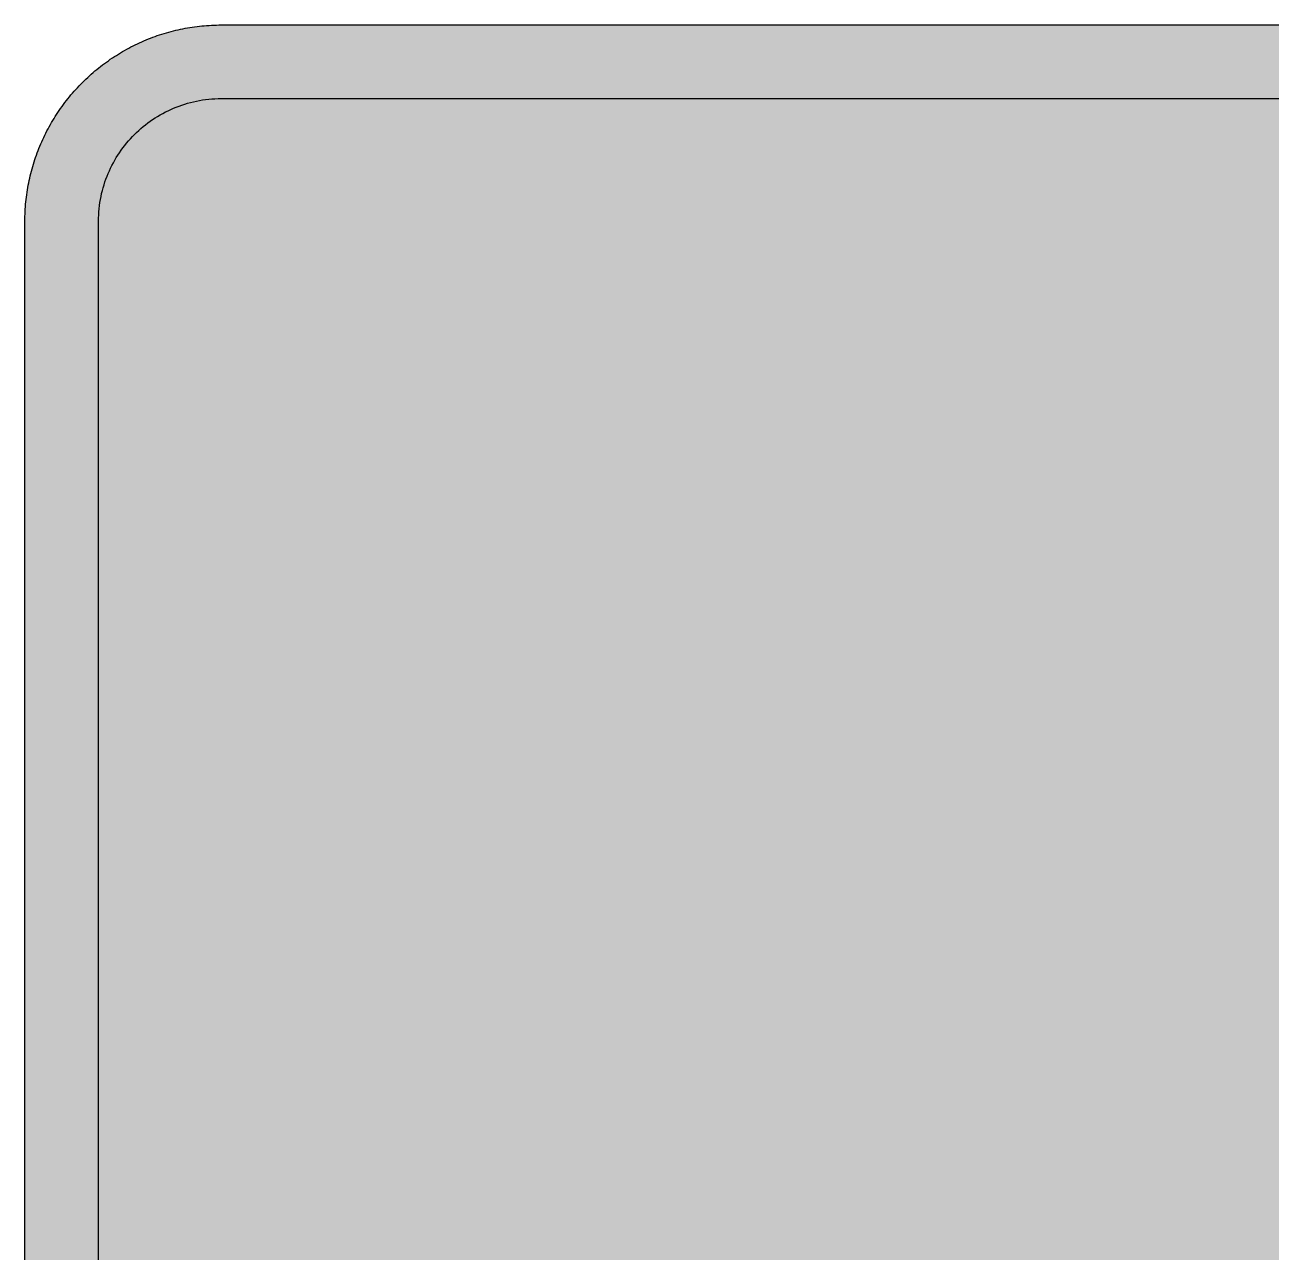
# Model space of a CAD drawing. Header units: millimetres. Extents: x 0 to 318, y 0 to 212.
# Drawn here: x 0.1 to 89.6, y 123.5 to 211.7 of the extents above; entities that cross this region are included whole.
import ezdxf

# ---------------------------------------------------------------- set-up
doc = ezdxf.new("R2010")
doc.units = ezdxf.units.MM

msp = doc.modelspace()

# ---------------------------------------------------------------- hatches: boundary and pattern name
for color, points in [(254, [(14.1633, 0.0536), (13.9878, 0.0533), (13.8125, 0.0559), (13.6373, 0.061), (13.462, 0.0686), (13.2893, 0.0787), (13.114, 0.0914), (12.9413, 0.1041), (12.7686, 0.1219), (12.5959, 0.1397), (12.4231, 0.16), (12.2504, 0.1829), (12.0777, 0.2057), (11.9075, 0.2337), (11.7373, 0.2616), (11.5672, 0.2921), (11.397, 0.3251), (11.2268, 0.3607), (11.0592, 0.3988), (10.8915, 0.4369), (10.7239, 0.4775), (10.5562, 0.5207), (10.3886, 0.5664), (10.2235, 0.6121), (10.0584, 0.6629), (9.8933, 0.7137), (9.7307, 0.7671), (9.5682, 0.8204), (9.4056, 0.8788), (9.2431, 0.9373), (9.083, 0.9982), (8.923, 1.0617), (8.763, 1.1252), (8.6055, 1.1938), (8.4455, 1.2624), (8.2906, 1.331), (8.1331, 1.4046), (7.9781, 1.4783), (7.8232, 1.5545), (7.6708, 1.6332), (7.5184, 1.7145), (7.366, 1.7958), (7.2161, 1.8796), (7.0663, 1.966), (6.919, 2.0523), (6.7716, 2.1438), (6.6243, 2.2352), (6.4795, 2.3266), (6.3348, 2.4232), (6.19, 2.5197), (6.0477, 2.6187), (5.908, 2.7178), (5.7683, 2.8194), (5.6286, 2.9235), (5.4915, 3.0302), (5.3543, 3.1369), (5.2197, 3.2461), (5.0851, 3.3579), (4.953, 3.4722), (4.8209, 3.5865), (4.6914, 3.7033), (4.5644, 3.8202), (4.4348, 3.9395), (4.3104, 4.0615), (4.1859, 4.1859), (4.0615, 4.3104), (3.9395, 4.4348), (3.8202, 4.5618), (3.7033, 4.6914), (3.5865, 4.8209), (3.4722, 4.953), (3.3579, 5.0851), (3.2487, 5.2197), (3.1369, 5.3543), (3.0302, 5.4915), (2.9235, 5.6286), (2.8194, 5.7683), (2.7178, 5.908), (2.6187, 6.0477), (2.5197, 6.19), (2.4232, 6.3348), (2.3266, 6.477), (2.2352, 6.6243), (2.1438, 6.7691), (2.0523, 6.9164), (1.966, 7.0663), (1.8796, 7.2161), (1.7958, 7.366), (1.7145, 7.5184), (1.6332, 7.6708), (1.5545, 7.8232), (1.4783, 7.9781), (1.4046, 8.1331), (1.331, 8.2906), (1.2598, 8.4455), (1.1913, 8.603), (1.1252, 8.763), (1.0592, 8.923), (0.9982, 9.083), (0.9373, 9.2431), (0.8763, 9.4056), (0.8204, 9.5682), (0.7645, 9.7307), (0.7112, 9.8933), (0.6604, 10.0584), (0.6121, 10.2235), (0.5639, 10.3911), (0.5207, 10.5562), (0.4775, 10.7239), (0.4343, 10.8915), (0.3962, 11.0592), (0.3607, 11.2268), (0.3251, 11.397), (0.2921, 11.5672), (0.2616, 11.7373), (0.2311, 11.9075), (0.2057, 12.0802), (0.1803, 12.2504), (0.1575, 12.4231), (0.1372, 12.5959), (0.1194, 12.7686), (0.1041, 12.9413), (0.0889, 13.1166), (0.0787, 13.2893), (0.0686, 13.4645), (0.061, 13.6373), (0.0559, 13.8125), (0.0508, 13.9878), (0.0508, 14.163), (0.0522, 197.6092), (0.0508, 197.7822), (0.0559, 197.9574), (0.061, 198.1327), (0.0686, 198.308), (0.0787, 198.4807), (0.0889, 198.6559), (0.1041, 198.8287), (0.1194, 199.0014), (0.1372, 199.1741), (0.1575, 199.3468), (0.1803, 199.5195), (0.2057, 199.6923), (0.2311, 199.8624), (0.2616, 200.0326), (0.2921, 200.2028), (0.3251, 200.373), (0.3607, 200.5432), (0.3962, 200.7108), (0.4343, 200.8784), (0.4775, 201.0461), (0.5207, 201.2137), (0.5639, 201.3814), (0.6121, 201.5465), (0.6604, 201.7116), (0.7112, 201.8767), (0.7645, 202.0392), (0.8204, 202.2018), (0.8763, 202.3643), (0.9373, 202.5269), (0.9982, 202.6869), (1.0592, 202.8469), (1.1252, 203.007), (1.1913, 203.1644), (1.2598, 203.3245), (1.331, 203.4794), (1.4046, 203.6369), (1.4783, 203.7918), (1.5545, 203.9468), (1.6332, 204.0992), (1.7145, 204.2516), (1.7958, 204.404), (1.8796, 204.5538), (1.966, 204.7037), (2.0523, 204.851), (2.1438, 204.9983), (2.2352, 205.1456), (2.3266, 205.2904), (2.4232, 205.4352), (2.5197, 205.58), (2.6187, 205.7222), (2.7178, 205.8619), (2.8194, 206.0016), (2.9235, 206.1413), (3.0302, 206.2785), (3.1369, 206.4156), (3.2487, 206.5503), (3.3579, 206.6849), (3.4722, 206.817), (3.5865, 206.949), (3.7033, 207.0786), (3.8202, 207.2056), (3.9395, 207.3351), (4.0615, 207.4596), (4.1859, 207.584), (4.3104, 207.7085), (4.4348, 207.8304), (4.5644, 207.9498), (4.6914, 208.0666), (4.8209, 208.1835), (4.953, 208.2978), (5.0851, 208.4121), (5.2197, 208.5213), (5.3543, 208.6331), (5.4915, 208.7397), (5.6286, 208.8464), (5.7683, 208.9506), (5.908, 209.0522), (6.0477, 209.1512), (6.19, 209.2503), (6.3348, 209.3468), (6.4795, 209.4433), (6.6243, 209.5348), (6.7716, 209.6262), (6.919, 209.7176), (7.0663, 209.804), (7.2161, 209.8904), (7.366, 209.9742), (7.5184, 210.0555), (7.6708, 210.1367), (7.8232, 210.2155), (7.9781, 210.2917), (8.1331, 210.3653), (8.2906, 210.439), (8.4455, 210.5101), (8.6055, 210.5787), (8.763, 210.6447), (8.923, 210.7108), (9.083, 210.7717), (9.2431, 210.8327), (9.4056, 210.8937), (9.5682, 210.9495), (9.7307, 211.0054), (9.8933, 211.0588), (10.0584, 211.1096), (10.2235, 211.1578), (10.3886, 211.2061), (10.5562, 211.2493), (10.7239, 211.2924), (10.8915, 211.3356), (11.0592, 211.3737), (11.2268, 211.4093), (11.397, 211.4448), (11.5672, 211.4779), (11.7373, 211.5083), (11.9075, 211.5388), (12.0777, 211.5642), (12.2504, 211.5896), (12.4231, 211.6125), (12.5959, 211.6328), (12.7686, 211.6506), (12.9413, 211.6658), (13.114, 211.6811), (13.2893, 211.6912), (13.462, 211.7014), (13.6373, 211.709), (13.8125, 211.7141), (13.9878, 211.7192), (14.163, 211.7192), (303.4411, 211.7203), (303.6164, 211.7192), (303.7891, 211.7141), (303.9643, 211.709), (304.1396, 211.7014), (304.3149, 211.6912), (304.4876, 211.6811), (304.6603, 211.6658), (304.8356, 211.6506), (305.0083, 211.6328), (305.181, 211.6125), (305.3512, 211.5896), (305.5239, 211.5642), (305.6941, 211.5388), (305.8668, 211.5083), (306.037, 211.4779), (306.2072, 211.4448), (306.3748, 211.4093), (306.545, 211.3737), (306.7126, 211.3356), (306.8803, 211.2924), (307.0479, 211.2493), (307.213, 211.2061), (307.3781, 211.1578), (307.5432, 211.1096), (307.7083, 211.0588), (307.8734, 211.0054), (308.036, 210.9495), (308.1985, 210.8937), (308.3611, 210.8327), (308.5211, 210.7717), (308.6811, 210.7108), (308.8411, 210.6447), (308.9986, 210.5787), (309.1561, 210.5101), (309.3136, 210.439), (309.4711, 210.3653), (309.626, 210.2917), (309.7784, 210.2155), (309.9333, 210.1367), (310.0857, 210.0555), (310.2381, 209.9742), (310.388, 209.8904), (310.5379, 209.804), (310.6852, 209.7176), (310.8325, 209.6262), (310.9798, 209.5348), (311.1246, 209.4433), (311.2694, 209.3468), (311.4116, 209.2503), (311.5539, 209.1512), (311.6961, 209.0522), (311.8358, 208.9506), (311.9755, 208.8464), (312.1127, 208.7397), (312.2473, 208.6331), (312.3844, 208.5213), (312.5165, 208.4121), (312.6511, 208.2978), (312.7807, 208.1835), (312.9128, 208.0666), (313.0398, 207.9498), (313.1668, 207.8304), (313.2938, 207.7085), (313.4182, 207.584), (313.5427, 207.4596), (313.6621, 207.3351), (313.784, 207.2056), (313.9008, 207.0786), (314.0177, 206.949), (314.132, 206.817), (314.2463, 206.6849), (314.3555, 206.5503), (314.4647, 206.4156), (314.5739, 206.2785), (314.6781, 206.1413), (314.7822, 206.0016), (314.8863, 205.8619), (314.9854, 205.7222), (315.0845, 205.58), (315.181, 205.4352), (315.275, 205.2904), (315.3689, 205.1456), (315.4604, 204.9983), (315.5493, 204.851), (315.6382, 204.7037), (315.7245, 204.5538), (315.8084, 204.404), (315.8896, 204.2516), (315.9684, 204.0992), (316.0471, 203.9468), (316.1233, 203.7918), (316.1995, 203.6369), (316.2706, 203.4794), (316.3418, 203.3245), (316.4103, 203.1644), (316.4764, 203.007), (316.5424, 202.8469), (316.6059, 202.6869), (316.6669, 202.5269), (316.7253, 202.3643), (316.7812, 202.2018), (316.8371, 202.0392), (316.8904, 201.8767), (316.9412, 201.7116), (316.9895, 201.5465), (317.0377, 201.3814), (317.0834, 201.2137), (317.1266, 201.0461), (317.1673, 200.8784), (317.2054, 200.7108), (317.2435, 200.5432), (317.2765, 200.373), (317.3095, 200.2028), (317.34, 200.0326), (317.3705, 199.8624), (317.3959, 199.6923), (317.4213, 199.5195), (317.4441, 199.3468), (317.4644, 199.1741), (317.4822, 199.0014), (317.4975, 198.8287), (317.5127, 198.6559), (317.5229, 198.4807), (317.533, 198.308), (317.5406, 198.1327), (317.5457, 197.9574), (317.5508, 197.7822), (317.5508, 197.6069), (317.5522, 14.1647), (317.5508, 13.9878), (317.5457, 13.8125), (317.5406, 13.6373), (317.533, 13.4645), (317.5229, 13.2893), (317.5127, 13.1166), (317.4975, 12.9413), (317.4822, 12.7686), (317.4644, 12.5959), (317.4441, 12.4231), (317.4213, 12.2504), (317.3959, 12.0802), (317.3705, 11.9075), (317.34, 11.7373), (317.3095, 11.5672), (317.2765, 11.397), (317.2435, 11.2268), (317.2054, 11.0592), (317.1673, 10.8915), (317.1266, 10.7239), (317.0834, 10.5562), (317.0377, 10.3911), (316.9895, 10.2235), (316.9412, 10.0584), (316.8904, 9.8933), (316.8371, 9.7307), (316.7812, 9.5682), (316.7253, 9.4056), (316.6669, 9.2431), (316.6059, 9.083), (316.5424, 8.923), (316.4764, 8.763), (316.4103, 8.603), (316.3418, 8.4455), (316.2706, 8.2906), (316.1995, 8.1331), (316.1233, 7.9781), (316.0471, 7.8232), (315.9684, 7.6708), (315.8896, 7.5184), (315.8084, 7.366), (315.7245, 7.2161), (315.6382, 7.0663), (315.5493, 6.9164), (315.4604, 6.7691), (315.3689, 6.6243), (315.275, 6.477), (315.181, 6.3348), (315.0845, 6.19), (314.9854, 6.0477), (314.8863, 5.908), (314.7822, 5.7683), (314.6781, 5.6286), (314.5739, 5.4915), (314.4647, 5.3543), (314.3555, 5.2197), (314.2463, 5.0851), (314.132, 4.953), (314.0177, 4.8209), (313.9008, 4.6914), (313.784, 4.5618), (313.6621, 4.4348), (313.5427, 4.3104), (313.4182, 4.1859), (313.2938, 4.0615), (313.1668, 3.9395), (313.0398, 3.8202), (312.9128, 3.7033), (312.7807, 3.5865), (312.6511, 3.4722), (312.5165, 3.3579), (312.3844, 3.2461), (312.2473, 3.1369), (312.1127, 3.0302), (311.9755, 2.9235), (311.8358, 2.8194), (311.6961, 2.7178), (311.5539, 2.6187), (311.4116, 2.5197), (311.2694, 2.4232), (311.1246, 2.3266), (310.9798, 2.2352), (310.8325, 2.1438), (310.6852, 2.0523), (310.5379, 1.966), (310.388, 1.8796), (310.2381, 1.7958), (310.0857, 1.7145), (309.9333, 1.6332), (309.7784, 1.5545), (309.626, 1.4783), (309.4711, 1.4046), (309.3136, 1.331), (309.1561, 1.2624), (308.9986, 1.1938), (308.8411, 1.1252), (308.6811, 1.0617), (308.5211, 0.9982), (308.3611, 0.9373), (308.1985, 0.8788), (308.036, 0.8204), (307.8734, 0.7671), (307.7083, 0.7137), (307.5432, 0.6629), (307.3781, 0.6121), (307.213, 0.5664), (307.0479, 0.5207), (306.8803, 0.4775), (306.7126, 0.4369), (306.545, 0.3988), (306.3748, 0.3607), (306.2072, 0.3251), (306.037, 0.2921), (305.8668, 0.2616), (305.6941, 0.2337), (305.5239, 0.2057), (305.3512, 0.1829), (305.181, 0.16), (305.0083, 0.1397), (304.8356, 0.1219), (304.6603, 0.1041), (304.4876, 0.0914), (304.3149, 0.0787), (304.1396, 0.0686), (303.9643, 0.061), (303.7891, 0.0559), (303.6164, 0.0533), (303.4411, 0.0533)]), (144, [(14.1633, 5.3453), (13.9344, 5.3467), (13.7084, 5.3543), (13.4849, 5.3696), (13.2613, 5.3899), (13.0378, 5.4153), (12.8194, 5.4458), (12.6009, 5.4813), (12.385, 5.522), (12.1717, 5.5702), (11.9583, 5.621), (11.7475, 5.6794), (11.5392, 5.7404), (11.3335, 5.8064), (11.1303, 5.8801), (10.9296, 5.9563), (10.729, 6.0376), (10.5334, 6.1239), (10.3378, 6.2128), (10.1473, 6.3094), (9.9593, 6.4084), (9.7714, 6.5126), (9.5885, 6.6218), (9.4082, 6.7335), (9.2304, 6.8504), (9.0576, 6.9698), (8.8849, 7.0968), (8.7173, 7.2238), (8.5522, 7.3584), (8.3896, 7.4955), (8.2321, 7.6352), (8.0772, 7.78), (7.9273, 7.9273), (7.7775, 8.0772), (7.6352, 8.2321), (7.493, 8.3922), (7.3558, 8.5522), (7.2238, 8.7173), (7.0942, 8.8875), (6.9698, 9.0576), (6.8504, 9.2329), (6.7335, 9.4107), (6.6192, 9.591), (6.5126, 9.7739), (6.4084, 9.9593), (6.3068, 10.1473), (6.2128, 10.3403), (6.1214, 10.5334), (6.035, 10.7315), (5.9538, 10.9296), (5.8776, 11.1303), (5.8064, 11.3335), (5.7404, 11.5418), (5.6769, 11.75), (5.621, 11.9583), (5.5677, 12.1717), (5.522, 12.385), (5.4813, 12.6009), (5.4432, 12.8194), (5.4127, 13.0404), (5.3873, 13.2613), (5.3696, 13.4849), (5.3543, 13.7084), (5.3467, 13.937), (5.3416, 14.163), (5.3439, 197.6092), (5.3467, 197.8355), (5.3543, 198.0616), (5.3696, 198.2851), (5.3873, 198.5086), (5.4127, 198.7321), (5.4432, 198.9506), (5.4813, 199.169), (5.522, 199.3849), (5.5677, 199.5983), (5.621, 199.8116), (5.6769, 200.0225), (5.7404, 200.2307), (5.8064, 200.4365), (5.8776, 200.6397), (5.9538, 200.8403), (6.035, 201.041), (6.1214, 201.2366), (6.2128, 201.4322), (6.3068, 201.6227), (6.4084, 201.8106), (6.5126, 201.9986), (6.6192, 202.1815), (6.7335, 202.3618), (6.8504, 202.5396), (6.9698, 202.7123), (7.0942, 202.885), (7.2238, 203.0527), (7.3558, 203.2178), (7.493, 203.3803), (7.6352, 203.5378), (7.7775, 203.6928), (7.9273, 203.8426), (8.0772, 203.9925), (8.2321, 204.1347), (8.3896, 204.277), (8.5522, 204.4141), (8.7173, 204.5462), (8.8849, 204.6757), (9.0576, 204.8002), (9.2304, 204.9196), (9.4082, 205.0364), (9.5885, 205.1507), (9.7714, 205.2574), (9.9593, 205.3615), (10.1473, 205.4631), (10.3378, 205.5571), (10.5334, 205.6486), (10.729, 205.7349), (10.9296, 205.8162), (11.1303, 205.8924), (11.3335, 205.9635), (11.5392, 206.0296), (11.7475, 206.0931), (11.9583, 206.1489), (12.1717, 206.2023), (12.385, 206.248), (12.6009, 206.2886), (12.8194, 206.3267), (13.0378, 206.3572), (13.2613, 206.3826), (13.4849, 206.4004), (13.7084, 206.4156), (13.9344, 206.4233), (14.163, 206.4283), (303.4411, 206.4286), (303.6672, 206.4233), (303.8932, 206.4156), (304.1193, 206.4004), (304.3428, 206.3826), (304.5638, 206.3572), (304.7822, 206.3267), (305.0007, 206.2886), (305.2166, 206.248), (305.4325, 206.2023), (305.6433, 206.1489), (305.8541, 206.0931), (306.0624, 206.0296), (306.2681, 205.9635), (306.4713, 205.8924), (306.6745, 205.8162), (306.8726, 205.7349), (307.0708, 205.6486), (307.2638, 205.5571), (307.4543, 205.4631), (307.6448, 205.3615), (307.8302, 205.2574), (308.0131, 205.1507), (308.1934, 205.0364), (308.3712, 204.9196), (308.5465, 204.8002), (308.7167, 204.6757), (308.8843, 204.5462), (309.0494, 204.4141), (309.212, 204.277), (309.3695, 204.1347), (309.5244, 203.9925), (309.6768, 203.8426), (309.8241, 203.6928), (309.9689, 203.5378), (310.1086, 203.3803), (310.2458, 203.2178), (310.3778, 203.0527), (310.5074, 202.885), (310.6318, 202.7123), (310.7538, 202.5396), (310.8706, 202.3618), (310.9824, 202.1815), (311.0916, 201.9986), (311.1957, 201.8106), (311.2948, 201.6227), (311.3888, 201.4322), (311.4802, 201.2366), (311.5666, 201.041), (311.6478, 200.8403), (311.724, 200.6397), (311.7952, 200.4365), (311.8637, 200.2307), (311.9247, 200.0225), (311.9806, 199.8116), (312.0339, 199.5983), (312.0796, 199.3849), (312.1203, 199.169), (312.1584, 198.9506), (312.1889, 198.7321), (312.2143, 198.5086), (312.2346, 198.2851), (312.2473, 198.0616), (312.2574, 197.8355), (312.26, 197.6069), (312.2605, 14.1647), (312.2574, 13.937), (312.2473, 13.7084), (312.2346, 13.4849), (312.2143, 13.2613), (312.1889, 13.0404), (312.1584, 12.8194), (312.1203, 12.6009), (312.0796, 12.385), (312.0339, 12.1717), (311.9806, 11.9583), (311.9247, 11.75), (311.8637, 11.5418), (311.7952, 11.3335), (311.724, 11.1303), (311.6478, 10.9296), (311.5666, 10.7315), (311.4802, 10.5334), (311.3888, 10.3403), (311.2948, 10.1473), (311.1957, 9.9593), (311.0916, 9.7739), (310.9824, 9.591), (310.8706, 9.4107), (310.7538, 9.2329), (310.6318, 9.0576), (310.5074, 8.8875), (310.3778, 8.7173), (310.2458, 8.5522), (310.1086, 8.3922), (309.9689, 8.2321), (309.8241, 8.0772), (309.6768, 7.9273), (309.5244, 7.78), (309.3695, 7.6352), (309.212, 7.4955), (309.0494, 7.3584), (308.8843, 7.2238), (308.7167, 7.0968), (308.5465, 6.9698), (308.3712, 6.8504), (308.1934, 6.7335), (308.0131, 6.6218), (307.8302, 6.5126), (307.6448, 6.4084), (307.4543, 6.3094), (307.2638, 6.2128), (307.0708, 6.1239), (306.8726, 6.0376), (306.6745, 5.9563), (306.4713, 5.8801), (306.2681, 5.8064), (306.0624, 5.7404), (305.8541, 5.6794), (305.6433, 5.621), (305.4325, 5.5702), (305.2166, 5.522), (305.0007, 5.4813), (304.7822, 5.4458), (304.5638, 5.4153), (304.3428, 5.3899), (304.1193, 5.3696), (303.8932, 5.3543), (303.6672, 5.3467), (303.4411, 5.3442)])]:
    msp.add_hatch(color=color).paths.add_polyline_path(points)
h = msp.add_hatch(color=254)
edge = h.paths.add_edge_path()
edge.add_line((81.1114, 153.2858), (81.1073, 152.9867))
edge.add_line((81.1073, 152.9867), (81.0971, 152.6997))
edge.add_line((81.0971, 152.6997), (81.0844, 152.4178))
edge.add_line((81.0844, 152.4178), (81.0641, 152.1435))
edge.add_line((81.0641, 152.1435), (81.0387, 151.8793))
edge.add_line((81.0387, 151.8793), (81.0082, 151.6202))
edge.add_line((81.0082, 151.6202), (80.9701, 151.3688))
edge.add_line((80.9701, 151.3688), (80.9295, 151.1249))
edge.add_line((80.9295, 151.1249), (80.8838, 150.8862))
edge.add_line((80.8838, 150.8862), (80.8304, 150.6576))
edge.add_line((80.8304, 150.6576), (80.7745, 150.434))
edge.add_line((80.7745, 150.434), (80.7136, 150.2181))
edge.add_line((80.7136, 150.2181), (80.6501, 150.0073))
edge.add_line((80.6501, 150.0073), (80.579, 149.8041))
edge.add_line((80.579, 149.8041), (80.5053, 149.6085))
edge.add_line((80.5053, 149.6085), (80.4266, 149.418))
edge.add_line((80.4266, 149.418), (80.3427, 149.2352))
edge.add_line((80.3427, 149.2352), (80.2564, 149.0574))
edge.add_line((80.2564, 149.0574), (80.1675, 148.8846))
edge.add_line((80.1675, 148.8846), (80.0735, 148.7195))
edge.add_line((80.0735, 148.7195), (79.9744, 148.5595))
edge.add_line((79.9744, 148.5595), (79.8728, 148.4046))
edge.add_line((79.8728, 148.4046), (79.7687, 148.2573))
edge.add_line((79.7687, 148.2573), (79.6595, 148.115))
edge.add_line((79.6595, 148.115), (79.5477, 147.9779))
edge.add_line((79.5477, 147.9779), (79.4334, 147.8458))
edge.add_line((79.4334, 147.8458), (79.3166, 147.7188))
edge.add_line((79.3166, 147.7188), (79.1972, 147.5994))
edge.add_line((79.1972, 147.5994), (79.0727, 147.4826))
edge.add_line((79.0727, 147.4826), (78.9483, 147.3708))
edge.add_line((78.9483, 147.3708), (78.8187, 147.2667))
edge.add_line((78.8187, 147.2667), (78.6892, 147.1651))
edge.add_line((78.6892, 147.1651), (78.5546, 147.0685))
edge.add_line((78.5546, 147.0685), (78.42, 146.9746))
edge.add_line((78.42, 146.9746), (78.2828, 146.8882))
edge.add_line((78.2828, 146.8882), (78.1456, 146.8044))
edge.add_line((78.1456, 146.8044), (78.0034, 146.7256))
edge.add_line((78.0034, 146.7256), (77.8612, 146.652))
edge.add_line((77.8612, 146.652), (77.7164, 146.5809))
edge.add_line((77.7164, 146.5809), (77.5716, 146.5148))
edge.add_line((77.5716, 146.5148), (77.4243, 146.4513))
edge.add_line((77.4243, 146.4513), (77.277, 146.3929))
edge.add_line((77.277, 146.3929), (77.1271, 146.337))
edge.add_line((77.1271, 146.337), (76.9772, 146.2862))
edge.add_line((76.9772, 146.2862), (76.8248, 146.238))
edge.add_line((76.8248, 146.238), (76.6724, 146.1922))
edge.add_line((76.6724, 146.1922), (76.52, 146.1516))
edge.add_line((76.52, 146.1516), (76.3676, 146.1135))
edge.add_line((76.3676, 146.1135), (76.2127, 146.0779))
edge.add_line((76.2127, 146.0779), (76.0603, 146.0449))
edge.add_line((76.0603, 146.0449), (75.9054, 146.017))
edge.add_line((75.9054, 146.017), (75.7504, 145.989))
edge.add_line((75.7504, 145.989), (75.5955, 145.9662))
edge.add_line((75.5955, 145.9662), (75.4431, 145.9459))
edge.add_line((75.4431, 145.9459), (75.2881, 145.9255))
edge.add_line((75.2881, 145.9255), (75.1357, 145.9103))
edge.add_line((75.1357, 145.9103), (74.9808, 145.8951))
edge.add_line((74.9808, 145.8951), (74.8284, 145.8849))
edge.add_line((74.8284, 145.8849), (74.6785, 145.8747))
edge.add_line((74.6785, 145.8747), (74.5261, 145.8671))
edge.add_line((74.5261, 145.8671), (74.3763, 145.862))
edge.add_line((74.3763, 145.862), (74.2264, 145.857))
edge.add_line((74.2264, 145.857), (74.0791, 145.8544))
edge.add_line((74.0791, 145.8544), (73.9343, 145.8544))
edge.add_line((73.9343, 145.8544), (67.0775, 145.8553))
edge.add_line((67.0775, 145.8553), (67.0775, 161.1598))
edge.add_line((67.0775, 161.1598), (73.9345, 161.1598))
edge.add_line((73.9345, 161.1598), (74.1248, 161.1579))
edge.add_line((74.1248, 161.1579), (74.3179, 161.1528))
edge.add_line((74.3179, 161.1528), (74.5058, 161.1478))
edge.add_line((74.5058, 161.1478), (74.6938, 161.1401))
edge.add_line((74.6938, 161.1401), (74.8792, 161.1274))
edge.add_line((74.8792, 161.1274), (75.0646, 161.1147))
edge.add_line((75.0646, 161.1147), (75.2475, 161.097))
edge.add_line((75.2475, 161.097), (75.4278, 161.0792))
edge.add_line((75.4278, 161.0792), (75.6056, 161.0563))
edge.add_line((75.6056, 161.0563), (75.7809, 161.0309))
edge.add_line((75.7809, 161.0309), (75.9562, 161.003))
edge.add_line((75.9562, 161.003), (76.1289, 160.97))
edge.add_line((76.1289, 160.97), (76.2991, 160.9369))
edge.add_line((76.2991, 160.9369), (76.4667, 160.8988))
edge.add_line((76.4667, 160.8988), (76.6318, 160.8557))
edge.add_line((76.6318, 160.8557), (76.7969, 160.8125))
edge.add_line((76.7969, 160.8125), (76.9569, 160.7642))
edge.add_line((76.9569, 160.7642), (77.1169, 160.7134))
edge.add_line((77.1169, 160.7134), (77.2719, 160.6575))
edge.add_line((77.2719, 160.6575), (77.4268, 160.5991))
edge.add_line((77.4268, 160.5991), (77.5792, 160.5356))
edge.add_line((77.5792, 160.5356), (77.7291, 160.4696))
edge.add_line((77.7291, 160.4696), (77.8739, 160.3985))
edge.add_line((77.8739, 160.3985), (78.0186, 160.3248))
edge.add_line((78.0186, 160.3248), (78.1583, 160.2461))
edge.add_line((78.1583, 160.2461), (78.298, 160.1648))
edge.add_line((78.298, 160.1648), (78.4327, 160.0784))
edge.add_line((78.4327, 160.0784), (78.5673, 159.987))
edge.add_line((78.5673, 159.987), (78.6968, 159.8905))
edge.add_line((78.6968, 159.8905), (78.8238, 159.7914))
edge.add_line((78.8238, 159.7914), (78.9483, 159.6873))
edge.add_line((78.9483, 159.6873), (79.0702, 159.578))
edge.add_line((79.0702, 159.578), (79.187, 159.4663))
edge.add_line((79.187, 159.4663), (79.3039, 159.3469))
edge.add_line((79.3039, 159.3469), (79.4156, 159.225))
edge.add_line((79.4156, 159.225), (79.5249, 159.098))
edge.add_line((79.5249, 159.098), (79.629, 158.9659))
edge.add_line((79.629, 158.9659), (79.7331, 158.8287))
edge.add_line((79.7331, 158.8287), (79.8322, 158.6865))
edge.add_line((79.8322, 158.6865), (79.9287, 158.5392))
edge.add_line((79.9287, 158.5392), (80.0202, 158.3868))
edge.add_line((80.0202, 158.3868), (80.1091, 158.2293))
edge.add_line((80.1091, 158.2293), (80.1954, 158.0642))
edge.add_line((80.1954, 158.0642), (80.2767, 157.8966))
edge.add_line((80.2767, 157.8966), (80.3554, 157.7213))
edge.add_line((80.3554, 157.7213), (80.4316, 157.5435))
edge.add_line((80.4316, 157.5435), (80.5028, 157.3581))
edge.add_line((80.5028, 157.3581), (80.5688, 157.1676))
edge.add_line((80.5688, 157.1676), (80.6323, 156.9695))
edge.add_line((80.6323, 156.9695), (80.6933, 156.7688))
edge.add_line((80.6933, 156.7688), (80.7491, 156.5605))
edge.add_line((80.7491, 156.5605), (80.8025, 156.3446))
edge.add_line((80.8025, 156.3446), (80.8507, 156.1262))
edge.add_line((80.8507, 156.1262), (80.8939, 155.9001))
edge.add_line((80.8939, 155.9001), (80.9346, 155.6664))
edge.add_line((80.9346, 155.6664), (80.9701, 155.4277))
edge.add_line((80.9701, 155.4277), (81.0031, 155.1838))
edge.add_line((81.0031, 155.1838), (81.0311, 154.9324))
edge.add_line((81.0311, 154.9324), (81.0565, 154.6733))
edge.add_line((81.0565, 154.6733), (81.0743, 154.4091))
edge.add_line((81.0743, 154.4091), (81.0895, 154.1374))
edge.add_line((81.0895, 154.1374), (81.1022, 153.8605))
edge.add_line((81.1022, 153.8605), (81.1073, 153.576))
edge.add_line((81.1073, 153.576), (81.1098, 153.2839))
edge = h.paths.add_edge_path(flags=16)
edge.add_line((79.4604, 173.2245), (79.4563, 172.9384))
edge.add_line((79.4563, 172.9384), (79.4487, 172.6616))
edge.add_line((79.4487, 172.6616), (79.4334, 172.3923))
edge.add_line((79.4334, 172.3923), (79.4156, 172.1333))
edge.add_line((79.4156, 172.1333), (79.3902, 171.8793))
edge.add_line((79.3902, 171.8793), (79.3623, 171.6329))
edge.add_line((79.3623, 171.6329), (79.3267, 171.3967))
edge.add_line((79.3267, 171.3967), (79.2886, 171.1655))
edge.add_line((79.2886, 171.1655), (79.2455, 170.942))
edge.add_line((79.2455, 170.942), (79.1972, 170.7261))
edge.add_line((79.1972, 170.7261), (79.1439, 170.5178))
edge.add_line((79.1439, 170.5178), (79.088, 170.3146))
edge.add_line((79.088, 170.3146), (79.027, 170.119))
edge.add_line((79.027, 170.119), (78.961, 169.9311))
edge.add_line((78.961, 169.9311), (78.8924, 169.7482))
edge.add_line((78.8924, 169.7482), (78.8187, 169.5729))
edge.add_line((78.8187, 169.5729), (78.7425, 169.4028))
edge.add_line((78.7425, 169.4028), (78.6638, 169.2402))
edge.add_line((78.6638, 169.2402), (78.58, 169.0827))
edge.add_line((78.58, 169.0827), (78.4936, 168.9329))
edge.add_line((78.4936, 168.9329), (78.4022, 168.7881))
edge.add_line((78.4022, 168.7881), (78.3107, 168.6484))
edge.add_line((78.3107, 168.6484), (78.2142, 168.5138))
edge.add_line((78.2142, 168.5138), (78.1152, 168.3868))
edge.add_line((78.1152, 168.3868), (78.0136, 168.2648))
edge.add_line((78.0136, 168.2648), (77.912, 168.1455))
edge.add_line((77.912, 168.1455), (77.8053, 168.0337))
edge.add_line((77.8053, 168.0337), (77.6961, 167.927))
edge.add_line((77.6961, 167.927), (77.5868, 167.8254))
edge.add_line((77.5868, 167.8254), (77.4751, 167.7289))
edge.add_line((77.4751, 167.7289), (77.3608, 167.6349))
edge.add_line((77.3608, 167.6349), (77.2439, 167.5486))
edge.add_line((77.2439, 167.5486), (77.1271, 167.4647))
edge.add_line((77.1271, 167.4647), (77.0077, 167.386))
edge.add_line((77.0077, 167.386), (76.8858, 167.3098))
edge.add_line((76.8858, 167.3098), (76.7639, 167.2412))
edge.add_line((76.7639, 167.2412), (76.642, 167.1726))
edge.add_line((76.642, 167.1726), (76.5175, 167.1117))
edge.add_line((76.5175, 167.1117), (76.393, 167.0533))
edge.add_line((76.393, 167.0533), (76.2686, 166.9974))
edge.add_line((76.2686, 166.9974), (76.1416, 166.9466))
edge.add_line((76.1416, 166.9466), (76.0146, 166.8983))
edge.add_line((76.0146, 166.8983), (75.8876, 166.8526))
edge.add_line((75.8876, 166.8526), (75.7606, 166.812))
edge.add_line((75.7606, 166.812), (75.6336, 166.7739))
edge.add_line((75.6336, 166.7739), (75.5066, 166.7383))
edge.add_line((75.5066, 166.7383), (75.3796, 166.7078))
edge.add_line((75.3796, 166.7078), (75.2526, 166.6773))
edge.add_line((75.2526, 166.6773), (75.1256, 166.6494))
edge.add_line((75.1256, 166.6494), (75.0011, 166.6265))
edge.add_line((75.0011, 166.6265), (74.8741, 166.6037))
edge.add_line((74.8741, 166.6037), (74.7497, 166.5859))
edge.add_line((74.7497, 166.5859), (74.6277, 166.5681))
edge.add_line((74.6277, 166.5681), (74.5033, 166.5529))
edge.add_line((74.5033, 166.5529), (74.3839, 166.5402))
edge.add_line((74.3839, 166.5402), (74.262, 166.5275))
edge.add_line((74.262, 166.5275), (74.1426, 166.5173))
edge.add_line((74.1426, 166.5173), (74.0258, 166.5097))
edge.add_line((74.0258, 166.5097), (73.9115, 166.5046))
edge.add_line((73.9115, 166.5046), (73.7972, 166.4995))
edge.add_line((73.7972, 166.4995), (73.6854, 166.497))
edge.add_line((73.6854, 166.497), (73.5762, 166.4945))
edge.add_line((73.5762, 166.4945), (73.467, 166.4919))
edge.add_line((73.467, 166.4919), (73.3628, 166.4919))
edge.add_line((73.3628, 166.4919), (67.0775, 166.4928))
edge.add_line((67.0775, 166.4928), (67.0775, 179.638))
edge.add_line((67.0775, 179.638), (73.1104, 179.638))
edge.add_line((73.1104, 179.638), (73.3019, 179.6364))
edge.add_line((73.3019, 179.6364), (73.4898, 179.6313))
edge.add_line((73.4898, 179.6313), (73.6778, 179.6263))
edge.add_line((73.6778, 179.6263), (73.8607, 179.6161))
edge.add_line((73.8607, 179.6161), (74.041, 179.6059))
edge.add_line((74.041, 179.6059), (74.2188, 179.5907))
edge.add_line((74.2188, 179.5907), (74.3941, 179.5729))
edge.add_line((74.3941, 179.5729), (74.5668, 179.5526))
edge.add_line((74.5668, 179.5526), (74.737, 179.5323))
edge.add_line((74.737, 179.5323), (74.9021, 179.5069))
edge.add_line((74.9021, 179.5069), (75.0672, 179.4789))
edge.add_line((75.0672, 179.4789), (75.2272, 179.4485))
edge.add_line((75.2272, 179.4485), (75.3847, 179.4129))
edge.add_line((75.3847, 179.4129), (75.5396, 179.3773))
edge.add_line((75.5396, 179.3773), (75.692, 179.3367))
edge.add_line((75.692, 179.3367), (75.8419, 179.2961))
edge.add_line((75.8419, 179.2961), (75.9892, 179.2503))
edge.add_line((75.9892, 179.2503), (76.1314, 179.2021))
edge.add_line((76.1314, 179.2021), (76.2737, 179.1513))
edge.add_line((76.2737, 179.1513), (76.4108, 179.0954))
edge.add_line((76.4108, 179.0954), (76.5454, 179.037))
edge.add_line((76.5454, 179.037), (76.6775, 178.9786))
edge.add_line((76.6775, 178.9786), (76.8071, 178.9125))
edge.add_line((76.8071, 178.9125), (76.9315, 178.8465))
edge.add_line((76.9315, 178.8465), (77.056, 178.7754))
edge.add_line((77.056, 178.7754), (77.1754, 178.7017))
edge.add_line((77.1754, 178.7017), (77.2922, 178.6255))
edge.add_line((77.2922, 178.6255), (77.4065, 178.5468))
edge.add_line((77.4065, 178.5468), (77.5157, 178.4629))
edge.add_line((77.5157, 178.4629), (77.6249, 178.3766))
edge.add_line((77.6249, 178.3766), (77.7291, 178.2851))
edge.add_line((77.7291, 178.2851), (77.8307, 178.1912))
edge.add_line((77.8307, 178.1912), (77.9297, 178.0946))
edge.add_line((77.9297, 178.0946), (78.0263, 177.9956))
edge.add_line((78.0263, 177.9956), (78.1202, 177.8914))
edge.add_line((78.1202, 177.8914), (78.2091, 177.7822))
edge.add_line((78.2091, 177.7822), (78.2955, 177.673))
edge.add_line((78.2955, 177.673), (78.3793, 177.5587))
edge.add_line((78.3793, 177.5587), (78.4606, 177.4393))
edge.add_line((78.4606, 177.4393), (78.5393, 177.3174))
edge.add_line((78.5393, 177.3174), (78.613, 177.1929))
edge.add_line((78.613, 177.1929), (78.6841, 177.0634))
edge.add_line((78.6841, 177.0634), (78.7527, 176.9288))
edge.add_line((78.7527, 176.9288), (78.8187, 176.7942))
edge.add_line((78.8187, 176.7942), (78.8797, 176.6519))
edge.add_line((78.8797, 176.6519), (78.9381, 176.5071))
edge.add_line((78.9381, 176.5071), (78.994, 176.3598))
edge.add_line((78.994, 176.3598), (79.0473, 176.2074))
edge.add_line((79.0473, 176.2074), (79.0981, 176.0525))
edge.add_line((79.0981, 176.0525), (79.1439, 175.8925))
edge.add_line((79.1439, 175.8925), (79.187, 175.7274))
edge.add_line((79.187, 175.7274), (79.2277, 175.5597))
edge.add_line((79.2277, 175.5597), (79.2632, 175.387))
edge.add_line((79.2632, 175.387), (79.2963, 175.2117))
edge.add_line((79.2963, 175.2117), (79.3293, 175.0314))
edge.add_line((79.3293, 175.0314), (79.3547, 174.8485))
edge.add_line((79.3547, 174.8485), (79.3801, 174.6606))
edge.add_line((79.3801, 174.6606), (79.4004, 174.4675))
edge.add_line((79.4004, 174.4675), (79.4182, 174.2694))
edge.add_line((79.4182, 174.2694), (79.4334, 174.0687))
edge.add_line((79.4334, 174.0687), (79.4436, 173.8655))
edge.add_line((79.4436, 173.8655), (79.4537, 173.6547))
edge.add_line((79.4537, 173.6547), (79.4563, 173.4414))
edge.add_line((79.4563, 173.4414), (79.4588, 173.2229))
edge = h.paths.add_edge_path(flags=16)
edge.add_line((88.0953, 153.4125), (88.0897, 153.8097))
edge.add_line((88.0897, 153.8097), (88.077, 154.2009))
edge.add_line((88.077, 154.2009), (88.0567, 154.5793))
edge.add_line((88.0567, 154.5793), (88.0288, 154.9502))
edge.add_line((88.0288, 154.9502), (87.9907, 155.3083))
edge.add_line((87.9907, 155.3083), (87.9475, 155.6588))
edge.add_line((87.9475, 155.6588), (87.8967, 155.9992))
edge.add_line((87.8967, 155.9992), (87.8383, 156.3319))
edge.add_line((87.8383, 156.3319), (87.7722, 156.6545))
edge.add_line((87.7722, 156.6545), (87.6986, 156.9669))
edge.add_line((87.6986, 156.9669), (87.6198, 157.2692))
edge.add_line((87.6198, 157.2692), (87.536, 157.5664))
edge.add_line((87.536, 157.5664), (87.4446, 157.8508))
edge.add_line((87.4446, 157.8508), (87.3455, 158.1302))
edge.add_line((87.3455, 158.1302), (87.2439, 158.3995))
edge.add_line((87.2439, 158.3995), (87.1347, 158.6611))
edge.add_line((87.1347, 158.6611), (87.0204, 158.9151))
edge.add_line((87.0204, 158.9151), (86.901, 159.1589))
edge.add_line((86.901, 159.1589), (86.7766, 159.3977))
edge.add_line((86.7766, 159.3977), (86.647, 159.6263))
edge.add_line((86.647, 159.6263), (86.5149, 159.8498))
edge.add_line((86.5149, 159.8498), (86.3778, 160.0632))
edge.add_line((86.3778, 160.0632), (86.2355, 160.2715))
edge.add_line((86.2355, 160.2715), (86.0882, 160.4721))
edge.add_line((86.0882, 160.4721), (85.9384, 160.6652))
edge.add_line((85.9384, 160.6652), (85.786, 160.8506))
edge.add_line((85.786, 160.8506), (85.6285, 161.0309))
edge.add_line((85.6285, 161.0309), (85.4685, 161.2036))
edge.add_line((85.4685, 161.2036), (85.3059, 161.3713))
edge.add_line((85.3059, 161.3713), (85.1383, 161.5313))
edge.add_line((85.1383, 161.5313), (84.9706, 161.6862))
edge.add_line((84.9706, 161.6862), (84.8004, 161.8336))
edge.add_line((84.8004, 161.8336), (84.6277, 161.9758))
edge.add_line((84.6277, 161.9758), (84.4525, 162.113))
edge.add_line((84.4525, 162.113), (84.2747, 162.2425))
edge.add_line((84.2747, 162.2425), (84.0969, 162.367))
edge.add_line((84.0969, 162.367), (83.9165, 162.4889))
edge.add_line((83.9165, 162.4889), (83.7362, 162.6032))
edge.add_line((83.7362, 162.6032), (83.5558, 162.7124))
edge.add_line((83.5558, 162.7124), (83.373, 162.8165))
edge.add_line((83.373, 162.8165), (83.1875, 162.9156))
edge.add_line((83.1875, 162.9156), (83.0047, 163.0121))
edge.add_line((83.0047, 163.0121), (82.8218, 163.1036))
edge.add_line((82.8218, 163.1036), (82.6364, 163.1899))
edge.add_line((82.6364, 163.1899), (82.4535, 163.2712))
edge.add_line((82.4535, 163.2712), (82.2706, 163.3499))
edge.add_line((82.2706, 163.3499), (82.0877, 163.4236))
edge.add_line((82.0877, 163.4236), (81.9048, 163.4922))
edge.add_line((81.9048, 163.4922), (81.7245, 163.5608))
edge.add_line((81.7245, 163.5608), (81.5442, 163.6217))
edge.add_line((81.5442, 163.6217), (81.3664, 163.6827))
edge.add_line((81.3664, 163.6827), (81.1911, 163.7386))
edge.add_line((81.1911, 163.7386), (81.0158, 163.7919))
edge.add_line((81.0158, 163.7919), (80.8431, 163.8427))
edge.add_line((80.8431, 163.8427), (80.6729, 163.8884))
edge.add_line((80.6729, 163.8884), (80.5028, 163.9341))
edge.add_line((80.5028, 163.9341), (80.3377, 163.9748))
edge.add_line((80.3377, 163.9748), (80.1751, 164.0154))
edge.add_line((80.1751, 164.0154), (80.0151, 164.051))
edge.add_line((80.0151, 164.051), (79.8576, 164.0865))
edge.add_line((79.8576, 164.0865), (79.7052, 164.1196))
edge.add_line((79.7052, 164.1196), (79.5553, 164.15))
edge.add_line((79.5553, 164.15), (79.4106, 164.1805))
edge.add_line((79.4106, 164.1805), (79.2683, 164.2059))
edge.add_line((79.2683, 164.2059), (79.4055, 164.2389))
edge.add_line((79.4055, 164.2389), (79.5452, 164.2745))
edge.add_line((79.5452, 164.2745), (79.6849, 164.3126))
edge.add_line((79.6849, 164.3126), (79.8271, 164.3558))
edge.add_line((79.8271, 164.3558), (79.9694, 164.4015))
edge.add_line((79.9694, 164.4015), (80.1141, 164.4523))
edge.add_line((80.1141, 164.4523), (80.2589, 164.5056))
edge.add_line((80.2589, 164.5056), (80.4037, 164.5641))
edge.add_line((80.4037, 164.5641), (80.551, 164.625))
edge.add_line((80.551, 164.625), (80.6958, 164.6911))
edge.add_line((80.6958, 164.6911), (80.8431, 164.7596))
edge.add_line((80.8431, 164.7596), (80.9904, 164.8308))
edge.add_line((80.9904, 164.8308), (81.1378, 164.907))
edge.add_line((81.1378, 164.907), (81.2876, 164.9882))
edge.add_line((81.2876, 164.9882), (81.4349, 165.0695))
edge.add_line((81.4349, 165.0695), (81.5823, 165.1584))
edge.add_line((81.5823, 165.1584), (81.7296, 165.2499))
edge.add_line((81.7296, 165.2499), (81.8744, 165.3438))
edge.add_line((81.8744, 165.3438), (82.0217, 165.4429))
edge.add_line((82.0217, 165.4429), (82.1665, 165.5445))
edge.add_line((82.1665, 165.5445), (82.3112, 165.6486))
edge.add_line((82.3112, 165.6486), (82.456, 165.7579))
edge.add_line((82.456, 165.7579), (82.5983, 165.8722))
edge.add_line((82.5983, 165.8722), (82.7405, 165.989))
edge.add_line((82.7405, 165.989), (82.8827, 166.1084))
edge.add_line((82.8827, 166.1084), (83.0224, 166.2328))
edge.add_line((83.0224, 166.2328), (83.1596, 166.3624))
edge.add_line((83.1596, 166.3624), (83.2968, 166.4919))
edge.add_line((83.2968, 166.4919), (83.4314, 166.6291))
edge.add_line((83.4314, 166.6291), (83.5635, 166.7662))
edge.add_line((83.5635, 166.7662), (83.6955, 166.9085))
edge.add_line((83.6955, 166.9085), (83.8251, 167.0558))
edge.add_line((83.8251, 167.0558), (83.9521, 167.2057))
edge.add_line((83.9521, 167.2057), (84.0765, 167.3581))
edge.add_line((84.0765, 167.3581), (84.1985, 167.5155))
edge.add_line((84.1985, 167.5155), (84.3178, 167.6781))
edge.add_line((84.3178, 167.6781), (84.4347, 167.8432))
edge.add_line((84.4347, 167.8432), (84.549, 168.0108))
edge.add_line((84.549, 168.0108), (84.6607, 168.181))
edge.add_line((84.6607, 168.181), (84.77, 168.3588))
edge.add_line((84.77, 168.3588), (84.8741, 168.5366))
edge.add_line((84.8741, 168.5366), (84.9782, 168.7195))
edge.add_line((84.9782, 168.7195), (85.0773, 168.9075))
edge.add_line((85.0773, 168.9075), (85.1713, 169.098))
edge.add_line((85.1713, 169.098), (85.2653, 169.291))
edge.add_line((85.2653, 169.291), (85.3542, 169.4891))
edge.add_line((85.3542, 169.4891), (85.438, 169.6898))
edge.add_line((85.438, 169.6898), (85.5193, 169.8955))
edge.add_line((85.5193, 169.8955), (85.5955, 170.1038))
edge.add_line((85.5955, 170.1038), (85.6691, 170.3146))
edge.add_line((85.6691, 170.3146), (85.7377, 170.5305))
edge.add_line((85.7377, 170.5305), (85.8012, 170.7515))
edge.add_line((85.8012, 170.7515), (85.8596, 170.9725))
edge.add_line((85.8596, 170.9725), (85.9155, 171.2011))
edge.add_line((85.9155, 171.2011), (85.9663, 171.4297))
edge.add_line((85.9663, 171.4297), (86.012, 171.6659))
edge.add_line((86.012, 171.6659), (86.0527, 171.9021))
edge.add_line((86.0527, 171.9021), (86.0882, 172.1434))
edge.add_line((86.0882, 172.1434), (86.1187, 172.3898))
edge.add_line((86.1187, 172.3898), (86.1441, 172.6387))
edge.add_line((86.1441, 172.6387), (86.1644, 172.8902))
edge.add_line((86.1644, 172.8902), (86.1771, 173.1467))
edge.add_line((86.1771, 173.1467), (86.1873, 173.4058))
edge.add_line((86.1873, 173.4058), (86.1898, 173.6674))
edge.add_line((86.1898, 173.6674), (86.1847, 174.0687))
edge.add_line((86.1847, 174.0687), (86.172, 174.4599))
edge.add_line((86.172, 174.4599), (86.1492, 174.8434))
edge.add_line((86.1492, 174.8434), (86.1187, 175.2168))
edge.add_line((86.1187, 175.2168), (86.0806, 175.5826))
edge.add_line((86.0806, 175.5826), (86.0349, 175.9407))
edge.add_line((86.0349, 175.9407), (85.979, 176.2887))
edge.add_line((85.979, 176.2887), (85.9155, 176.6316))
edge.add_line((85.9155, 176.6316), (85.8444, 176.9618))
edge.add_line((85.8444, 176.9618), (85.7631, 177.2869))
edge.add_line((85.7631, 177.2869), (85.6767, 177.6044))
edge.add_line((85.6767, 177.6044), (85.5802, 177.9118))
edge.add_line((85.5802, 177.9118), (85.4786, 178.2115))
edge.add_line((85.4786, 178.2115), (85.3669, 178.5061))
edge.add_line((85.3669, 178.5061), (85.25, 178.7906))
edge.add_line((85.25, 178.7906), (85.1256, 179.0675))
edge.add_line((85.1256, 179.0675), (84.9909, 179.3367))
edge.add_line((84.9909, 179.3367), (84.8512, 179.5983))
edge.add_line((84.8512, 179.5983), (84.7065, 179.8549))
edge.add_line((84.7065, 179.8549), (84.5515, 180.1012))
edge.add_line((84.5515, 180.1012), (84.3915, 180.3425))
edge.add_line((84.3915, 180.3425), (84.2239, 180.5737))
edge.add_line((84.2239, 180.5737), (84.0486, 180.7997))
edge.add_line((84.0486, 180.7997), (83.8683, 181.0182))
edge.add_line((83.8683, 181.0182), (83.6803, 181.2315))
edge.add_line((83.6803, 181.2315), (83.4873, 181.4373))
edge.add_line((83.4873, 181.4373), (83.2866, 181.6354))
edge.add_line((83.2866, 181.6354), (83.0809, 181.8259))
edge.add_line((83.0809, 181.8259), (82.87, 182.0113))
edge.add_line((82.87, 182.0113), (82.6516, 182.1891))
edge.add_line((82.6516, 182.1891), (82.4255, 182.3618))
edge.add_line((82.4255, 182.3618), (82.1969, 182.5269))
edge.add_line((82.1969, 182.5269), (81.9607, 182.6844))
edge.add_line((81.9607, 182.6844), (81.7194, 182.8394))
edge.add_line((81.7194, 182.8394), (81.473, 182.9841))
edge.add_line((81.473, 182.9841), (81.219, 183.1264))
edge.add_line((81.219, 183.1264), (80.9625, 183.261))
edge.add_line((80.9625, 183.261), (80.6983, 183.388))
edge.add_line((80.6983, 183.388), (80.4316, 183.5125))
edge.add_line((80.4316, 183.5125), (80.1573, 183.6293))
edge.add_line((80.1573, 183.6293), (79.8805, 183.7385))
edge.add_line((79.8805, 183.7385), (79.5985, 183.8452))
edge.add_line((79.5985, 183.8452), (79.309, 183.9468))
edge.add_line((79.309, 183.9468), (79.0169, 184.0408))
edge.add_line((79.0169, 184.0408), (78.7197, 184.1297))
edge.add_line((78.7197, 184.1297), (78.42, 184.2135))
edge.add_line((78.42, 184.2135), (78.1126, 184.2922))
edge.add_line((78.1126, 184.2922), (77.8027, 184.3659))
edge.add_line((77.8027, 184.3659), (77.4903, 184.4345))
edge.add_line((77.4903, 184.4345), (77.1728, 184.498))
edge.add_line((77.1728, 184.498), (76.8502, 184.5564))
edge.add_line((76.8502, 184.5564), (76.5226, 184.6097))
edge.add_line((76.5226, 184.6097), (76.1949, 184.6605))
edge.add_line((76.1949, 184.6605), (75.8596, 184.7037))
edge.add_line((75.8596, 184.7037), (75.5244, 184.7444))
edge.add_line((75.5244, 184.7444), (75.184, 184.7799))
edge.add_line((75.184, 184.7799), (74.8386, 184.8104))
edge.add_line((74.8386, 184.8104), (74.4931, 184.8358))
edge.add_line((74.4931, 184.8358), (74.1426, 184.8587))
edge.add_line((74.1426, 184.8587), (73.7895, 184.8764))
edge.add_line((73.7895, 184.8764), (73.4314, 184.8891))
edge.add_line((73.4314, 184.8891), (73.0733, 184.8993))
edge.add_line((73.0733, 184.8993), (72.71, 184.9069))
edge.add_line((72.71, 184.9069), (72.3468, 184.9069))
edge.add_line((72.3468, 184.9069), (60.2188, 184.9092))
edge.add_line((60.2188, 184.9092), (60.2188, 140.4592))
edge.add_line((60.2188, 140.4592), (73.4275, 140.4592))
edge.add_line((73.4275, 140.4592), (73.7921, 140.4595))
edge.add_line((73.7921, 140.4595), (74.1553, 140.4645))
edge.add_line((74.1553, 140.4645), (74.5185, 140.4747))
edge.add_line((74.5185, 140.4747), (74.8792, 140.4874))
edge.add_line((74.8792, 140.4874), (75.2373, 140.5052))
edge.add_line((75.2373, 140.5052), (75.5929, 140.528))
edge.add_line((75.5929, 140.528), (75.946, 140.5534))
edge.add_line((75.946, 140.5534), (76.2991, 140.5839))
edge.add_line((76.2991, 140.5839), (76.6496, 140.6195))
edge.add_line((76.6496, 140.6195), (76.995, 140.6601))
edge.add_line((76.995, 140.6601), (77.3379, 140.7058))
edge.add_line((77.3379, 140.7058), (77.6808, 140.7566))
edge.add_line((77.6808, 140.7566), (78.0186, 140.81))
edge.add_line((78.0186, 140.81), (78.3539, 140.8709))
edge.add_line((78.3539, 140.8709), (78.6841, 140.937))
edge.add_line((78.6841, 140.937), (79.0143, 141.0081))
edge.add_line((79.0143, 141.0081), (79.3369, 141.0868))
edge.add_line((79.3369, 141.0868), (79.6595, 141.1681))
edge.add_line((79.6595, 141.1681), (79.977, 141.257))
edge.add_line((79.977, 141.257), (80.2894, 141.351))
edge.add_line((80.2894, 141.351), (80.5993, 141.4526))
edge.add_line((80.5993, 141.4526), (80.9041, 141.5593))
edge.add_line((80.9041, 141.5593), (81.2038, 141.6736))
edge.add_line((81.2038, 141.6736), (81.4984, 141.793))
edge.add_line((81.4984, 141.793), (81.7905, 141.92))
edge.add_line((81.7905, 141.92), (82.0776, 142.0546))
edge.add_line((82.0776, 142.0546), (82.3595, 142.1943))
edge.add_line((82.3595, 142.1943), (82.6364, 142.3416))
edge.add_line((82.6364, 142.3416), (82.9081, 142.4965))
edge.add_line((82.9081, 142.4965), (83.1723, 142.6591))
edge.add_line((83.1723, 142.6591), (83.4339, 142.8293))
edge.add_line((83.4339, 142.8293), (83.6879, 143.0045))
edge.add_line((83.6879, 143.0045), (83.9394, 143.19))
edge.add_line((83.9394, 143.19), (84.1832, 143.383))
edge.add_line((84.1832, 143.383), (84.4194, 143.5837))
edge.add_line((84.4194, 143.5837), (84.6506, 143.7919))
edge.add_line((84.6506, 143.7919), (84.8766, 144.0078))
edge.add_line((84.8766, 144.0078), (85.0951, 144.2339))
edge.add_line((85.0951, 144.2339), (85.3059, 144.4676))
edge.add_line((85.3059, 144.4676), (85.5116, 144.7089))
edge.add_line((85.5116, 144.7089), (85.7123, 144.9603))
edge.add_line((85.7123, 144.9603), (85.9028, 145.2194))
edge.add_line((85.9028, 145.2194), (86.0882, 145.4861))
edge.add_line((86.0882, 145.4861), (86.266, 145.7655))
edge.add_line((86.266, 145.7655), (86.4362, 146.05))
edge.add_line((86.4362, 146.05), (86.5988, 146.3472))
edge.add_line((86.5988, 146.3472), (86.7537, 146.652))
edge.add_line((86.7537, 146.652), (86.901, 146.9669))
edge.add_line((86.901, 146.9669), (87.0407, 147.2921))
edge.add_line((87.0407, 147.2921), (87.1703, 147.6273))
edge.add_line((87.1703, 147.6273), (87.2947, 147.9702))
edge.add_line((87.2947, 147.9702), (87.409, 148.3258))
edge.add_line((87.409, 148.3258), (87.5157, 148.6891))
edge.add_line((87.5157, 148.6891), (87.6148, 149.065))
edge.add_line((87.6148, 149.065), (87.7037, 149.4511))
edge.add_line((87.7037, 149.4511), (87.7849, 149.8473))
edge.add_line((87.7849, 149.8473), (87.8561, 150.2537))
edge.add_line((87.8561, 150.2537), (87.917, 150.6703))
edge.add_line((87.917, 150.6703), (87.9704, 151.0995))
edge.add_line((87.9704, 151.0995), (88.0161, 151.5389))
edge.add_line((88.0161, 151.5389), (88.0491, 151.9911))
edge.add_line((88.0491, 151.9911), (88.0745, 152.4533))
edge.add_line((88.0745, 152.4533), (88.0897, 152.9258))
edge.add_line((88.0897, 152.9258), (88.0948, 153.4109))

# ---------------------------------------------------------------- linework, layer by layer
at = {"color": 254}
msp.add_lwpolyline([(0.0508, 14.163), (0.0522, 197.6092), (0.0508, 197.7822), (0.0559, 197.9574), (0.061, 198.1327), (0.0686, 198.308), (0.0787, 198.4807), (0.0889, 198.6559), (0.1041, 198.8287), (0.1194, 199.0014), (0.1372, 199.1741), (0.1575, 199.3468), (0.1803, 199.5195), (0.2057, 199.6923), (0.2311, 199.8624), (0.2616, 200.0326), (0.2921, 200.2028), (0.3251, 200.373), (0.3607, 200.5432), (0.3962, 200.7108), (0.4343, 200.8784), (0.4775, 201.0461), (0.5207, 201.2137), (0.5639, 201.3814), (0.6121, 201.5465), (0.6604, 201.7116), (0.7112, 201.8767), (0.7645, 202.0392), (0.8204, 202.2018), (0.8763, 202.3643), (0.9373, 202.5269), (0.9982, 202.6869), (1.0592, 202.8469), (1.1252, 203.007), (1.1913, 203.1644), (1.2598, 203.3245), (1.331, 203.4794), (1.4046, 203.6369), (1.4783, 203.7918), (1.5545, 203.9468), (1.6332, 204.0992), (1.7145, 204.2516), (1.7958, 204.404), (1.8796, 204.5538), (1.966, 204.7037), (2.0523, 204.851), (2.1438, 204.9983), (2.2352, 205.1456), (2.3266, 205.2904), (2.4232, 205.4352), (2.5197, 205.58), (2.6187, 205.7222), (2.7178, 205.8619), (2.8194, 206.0016), (2.9235, 206.1413), (3.0302, 206.2785), (3.1369, 206.4156), (3.2487, 206.5503), (3.3579, 206.6849), (3.4722, 206.817), (3.5865, 206.949), (3.7033, 207.0786), (3.8202, 207.2056), (3.9395, 207.3351), (4.0615, 207.4596), (4.1859, 207.584), (4.3104, 207.7085), (4.4348, 207.8304), (4.5644, 207.9498), (4.6914, 208.0666), (4.8209, 208.1835), (4.953, 208.2978), (5.0851, 208.4121), (5.2197, 208.5213), (5.3543, 208.6331), (5.4915, 208.7397), (5.6286, 208.8464), (5.7683, 208.9506), (5.908, 209.0522), (6.0477, 209.1512), (6.19, 209.2503), (6.3348, 209.3468), (6.4795, 209.4433), (6.6243, 209.5348), (6.7716, 209.6262), (6.919, 209.7176), (7.0663, 209.804), (7.2161, 209.8904), (7.366, 209.9742), (7.5184, 210.0555), (7.6708, 210.1367), (7.8232, 210.2155), (7.9781, 210.2917), (8.1331, 210.3653), (8.2906, 210.439), (8.4455, 210.5101), (8.6055, 210.5787), (8.763, 210.6447), (8.923, 210.7108), (9.083, 210.7717), (9.2431, 210.8327), (9.4056, 210.8937), (9.5682, 210.9495), (9.7307, 211.0054), (9.8933, 211.0588), (10.0584, 211.1096), (10.2235, 211.1578), (10.3886, 211.2061), (10.5562, 211.2493), (10.7239, 211.2924), (10.8915, 211.3356), (11.0592, 211.3737), (11.2268, 211.4093), (11.397, 211.4448), (11.5672, 211.4779), (11.7373, 211.5083), (11.9075, 211.5388), (12.0777, 211.5642), (12.2504, 211.5896), (12.4231, 211.6125), (12.5959, 211.6328), (12.7686, 211.6506), (12.9413, 211.6658), (13.114, 211.6811), (13.2893, 211.6912), (13.462, 211.7014), (13.6373, 211.709), (13.8125, 211.7141), (13.9878, 211.7192), (14.163, 211.7192), (303.4411, 211.7203)], dxfattribs=at)
at = {"color": 144}
msp.add_lwpolyline([(5.3416, 14.163), (5.3439, 197.6092), (5.3467, 197.8355), (5.3543, 198.0616), (5.3696, 198.2851), (5.3873, 198.5086), (5.4127, 198.7321), (5.4432, 198.9506), (5.4813, 199.169), (5.522, 199.3849), (5.5677, 199.5983), (5.621, 199.8116), (5.6769, 200.0225), (5.7404, 200.2307), (5.8064, 200.4365), (5.8776, 200.6397), (5.9538, 200.8403), (6.035, 201.041), (6.1214, 201.2366), (6.2128, 201.4322), (6.3068, 201.6227), (6.4084, 201.8106), (6.5126, 201.9986), (6.6192, 202.1815), (6.7335, 202.3618), (6.8504, 202.5396), (6.9698, 202.7123), (7.0942, 202.885), (7.2238, 203.0527), (7.3558, 203.2178), (7.493, 203.3803), (7.6352, 203.5378), (7.7775, 203.6928), (7.9273, 203.8426), (8.0772, 203.9925), (8.2321, 204.1347), (8.3896, 204.277), (8.5522, 204.4141), (8.7173, 204.5462), (8.8849, 204.6757), (9.0576, 204.8002), (9.2304, 204.9196), (9.4082, 205.0364), (9.5885, 205.1507), (9.7714, 205.2574), (9.9593, 205.3615), (10.1473, 205.4631), (10.3378, 205.5571), (10.5334, 205.6486), (10.729, 205.7349), (10.9296, 205.8162), (11.1303, 205.8924), (11.3335, 205.9635), (11.5392, 206.0296), (11.7475, 206.0931), (11.9583, 206.1489), (12.1717, 206.2023), (12.385, 206.248), (12.6009, 206.2886), (12.8194, 206.3267), (13.0378, 206.3572), (13.2613, 206.3826), (13.4849, 206.4004), (13.7084, 206.4156), (13.9344, 206.4233), (14.163, 206.4283), (303.4411, 206.4286)], dxfattribs=at)

doc.saveas('drawing.dxf')
